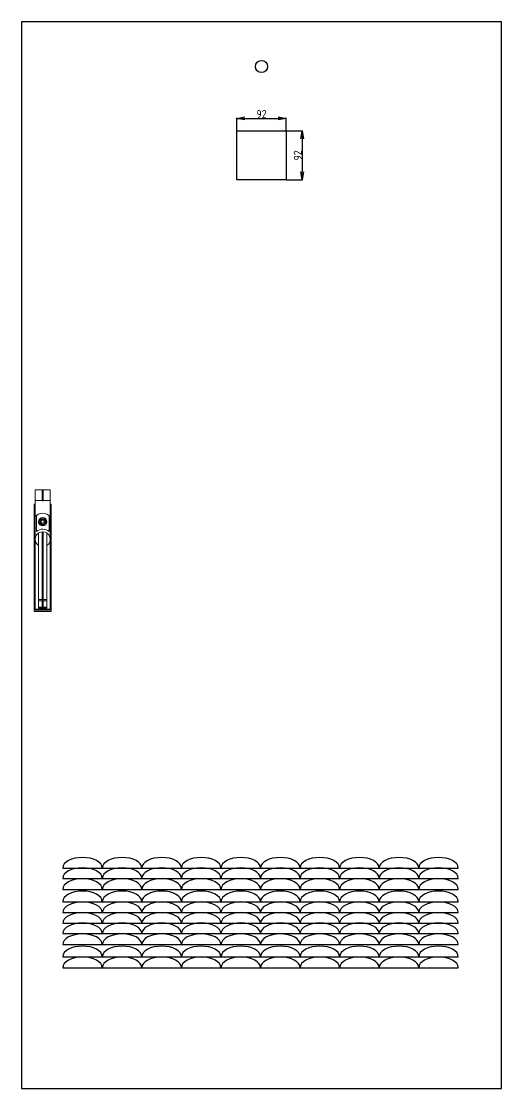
# Model space of a CAD drawing. Header units: millimetres. Extents: x 14879 to 38758, y -20740 to 1136.
# Drawn here: x 33636 to 34536, y -7903 to -5903 of the extents above; entities that cross this region are included whole.
import ezdxf

# ---------------------------------------------------------------- set-up
doc = ezdxf.new("R2010")
doc.units = ezdxf.units.MM
doc.layers.add('轮廓层', color=7, linetype='Continuous', lineweight=30)
doc.styles.add('SUNPOU', font='isocp.shx', dxfattribs={"bigfont": 'extfont.shx'})
doc.dimstyles.new('電気標準', dxfattribs={"dimscale": 0, "dimtxt": 15, "dimasz": 15, "dimexe": 1, "dimexo": 1, "dimgap": 0.5, "dimtad": 1, "dimdec": 1, "dimlfac": -1, "dimrnd": 0.1, "dimzin": 12, "dimdsep": 46, "dimtxsty": 'SUNPOU', "dimblk1": 'OPEN', "dimblk2": 'OPEN', "dimsah": 1, "dimcen": 0.5, "dimclrd": 2, "dimclre": 2, "dimclrt": 7, "dimadec": 0, "dimazin": 0, "dimtfac": 1, "dimtdec": 1, "dimtmove": 0, "dimatfit": 3, "dimldrblk": 'OPEN', "dimfxl": 1, "dimtolj": 1, "dimtzin": 0, "dimarcsym": 0})

# ---------------------------------------------------------------- blocks, each defined once
blk = doc.blocks.new('830')
at = {"color": 1, "lineweight": 5}
for p, q in [((-14, 93), (14, 93)), ((-1, 73), (-1, 93)), ((0, 93), (0, 73)), ((1, 73), (1, 93)), ((-1, 73), (-14, 73)), ((1, 73), (14, 73)), ((-11.9, 44.8), (-11.9, 14.8)), ((12.1, 44.8), (12.1, 14.7)), ((-8, 11.5), (-8, -129)), ((-1, 14), (-1, -127)), ((1, 14), (1, -127)), ((8, 11.5), (8, -129)), ((-8, -113), (-1, -113)), ((-8, -115), (-1, -115)), ((1, -113), (8, -113)), ((1, -115), (8, -115)), ((-14, -131), (14, -131)), ((-8, -127), (8, -127)), ((-8, -129), (8, -129))]:
    blk.add_line(p, q, dxfattribs=at)
for points in [[(-14, 93), (-14, -133), (14, -133), (14, 93)], [(-14, 66), (-16, 66), (-16, -135), (16, -135), (16, 66), (14, 66)]]:
    blk.add_lwpolyline(points, dxfattribs=at)
for radius in [8, 6, 3]:
    blk.add_circle((0, 33), radius, dxfattribs=at)
for centre, radius, start, end in [((0, 73), 1, 180, 0), ((0, 30), 19, 42.5369, 137.4631), ((-6, 33), 2, 280.8069, 79.1931), ((-4.2, 37.2), 2, 235.8069, 34.1931), ((-4.2, 28.8), 2, 325.8069, 124.1931), ((0, 39), 2, 190.8069, 349.1931), ((0, 27), 2, 10.8069, 169.1931), ((4.2, 37.2), 2, 145.8069, 304.1931), ((4.2, 28.8), 2, 55.8069, 214.1931), ((6, 33), 2, 100.8069, 259.1931), ((0, 0), 14, 304.8499, 235.1501), ((0, 0), 19, 50.6182, 128.9523)]:
    blk.add_arc(centre, radius, start, end, dxfattribs=at)
blk = doc.blocks.new('_OPEN')
at = {"color": 0, "linetype": 'ByBlock'}
for p, q in [((-1, 0.17), (0, 0)), ((0, 0), (-1, -0.17)), ((0, 0), (-1, 0))]:
    blk.add_line(p, q, dxfattribs=at)
blk = doc.blocks.new('*D252')
at = {"color": 2, "lineweight": -2, "transparency": 16777216}
for p, q in [((34039.8, -6107.5), (34039.8, -6084.1)), ((34054.8, -6085.1), (34116.8, -6085.1)), ((34131.8, -6107.5), (34131.8, -6084.1))]:
    blk.add_line(p, q, dxfattribs=at)
at = {"layer": 'DEFPOINTS', "color": 0, "transparency": 16777216}
for p in [(34131.8, -6085.1), (34039.8, -6108.5), (34131.8, -6108.5)]:
    blk.add_point(p, dxfattribs=at)
at = {"color": 2, "lineweight": -2, "transparency": 16777216, "xscale": 15, "yscale": 15, "zscale": 15, "rotation": 180}
blk.add_blockref('_OPEN', (34039.8, -6085.1), dxfattribs=at)
at = {"color": 2, "lineweight": -2, "transparency": 16777216, "xscale": 15, "yscale": 15, "zscale": 15}
blk.add_blockref('_OPEN', (34131.8, -6085.1), dxfattribs=at)
at = {"color": 7, "transparency": 16777216, "insert": (34085.8, -6077.1), "char_height": 15, "attachment_point": 5, "style": 'SUNPOU'}
blk.add_mtext('\\A1;92', dxfattribs=at)
blk = doc.blocks.new('*D253')
at = {"color": 2, "lineweight": -2, "transparency": 16777216}
for p, q in [((34132.8, -6108.5), (34162.8, -6108.5)), ((34161.8, -6123.5), (34161.8, -6185.5)), ((34132.8, -6200.5), (34162.8, -6200.5))]:
    blk.add_line(p, q, dxfattribs=at)
at = {"layer": 'DEFPOINTS', "color": 0, "transparency": 16777216}
for p in [(34131.8, -6108.5), (34131.8, -6200.5), (34161.8, -6200.5)]:
    blk.add_point(p, dxfattribs=at)
at = {"color": 2, "lineweight": -2, "transparency": 16777216, "xscale": 15, "yscale": 15, "zscale": 15}
for p, rotation in [((34161.8, -6108.5), 90), ((34161.8, -6200.5), 270)]:
    blk.add_blockref('_OPEN', p, dxfattribs=dict(at, rotation=rotation))
at = {"color": 7, "transparency": 16777216, "insert": (34153.8, -6154.5), "char_height": 15, "attachment_point": 5, "rotation": 90, "style": 'SUNPOU'}
blk.add_mtext('\\A1;92', dxfattribs=at)

msp = doc.modelspace()

# ---------------------------------------------------------------- linework, layer by layer
for p, q in [((33635.71, -5903.36), (34535.9, -5903.36)), ((33635.71, -5903.36), (33635.71, -7903.36)), ((34535.9, -7903.36), (34535.9, -5903.36)), ((34039.8, -6108.51), (34131.8, -6108.51)), ((34039.8, -6200.51), (34039.8, -6108.51)), ((34131.8, -6108.51), (34131.8, -6200.51)), ((34131.8, -6200.51), (34039.8, -6200.51)), ((33713.37, -7490.16), (33787.5, -7490.16)), ((33787.5, -7490.16), (33861.63, -7490.16)), ((33861.63, -7490.16), (33935.76, -7490.16)), ((33935.76, -7490.16), (34009.89, -7490.16)), ((34009.89, -7490.16), (34084.02, -7490.16)), ((34084.02, -7490.16), (34158.15, -7490.16)), ((34158.15, -7490.16), (34232.28, -7490.16)), ((34232.28, -7490.16), (34306.41, -7490.16)), ((34306.41, -7490.16), (34380.54, -7490.16)), ((34380.54, -7490.16), (34454.67, -7490.16)), ((33713.37, -7509.48), (33787.5, -7509.48)), ((33787.5, -7509.48), (33861.63, -7509.48)), ((33861.63, -7509.48), (33935.76, -7509.48)), ((33935.76, -7509.48), (34009.89, -7509.48)), ((34009.89, -7509.48), (34084.02, -7509.48)), ((34084.02, -7509.48), (34158.15, -7509.48)), ((34158.15, -7509.48), (34232.28, -7509.48)), ((34232.28, -7509.48), (34306.41, -7509.48)), ((34306.41, -7509.48), (34380.54, -7509.48)), ((34380.54, -7509.48), (34454.67, -7509.48)), ((33713.37, -7529.96), (33787.5, -7529.96)), ((33787.5, -7529.96), (33861.63, -7529.96)), ((33861.63, -7529.96), (33935.76, -7529.96)), ((33935.76, -7529.96), (34009.89, -7529.96)), ((34009.89, -7529.96), (34084.02, -7529.96)), ((34084.02, -7529.96), (34158.15, -7529.96)), ((34158.15, -7529.96), (34232.28, -7529.96)), ((34232.28, -7529.96), (34306.41, -7529.96)), ((34306.41, -7529.96), (34380.54, -7529.96)), ((34380.54, -7529.96), (34454.67, -7529.96)), ((33713.37, -7553), (33787.5, -7553)), ((33787.5, -7553), (33861.63, -7553)), ((33861.63, -7553), (33935.76, -7553)), ((33935.76, -7553), (34009.89, -7553)), ((34009.89, -7553), (34084.02, -7553)), ((34084.02, -7553), (34158.15, -7553)), ((34158.15, -7553), (34232.28, -7553)), ((34232.28, -7553), (34306.41, -7553)), ((34306.41, -7553), (34380.54, -7553)), ((34380.54, -7553), (34454.67, -7553)), ((33713.37, -7573.48), (33787.5, -7573.48)), ((33787.5, -7573.48), (33861.63, -7573.48)), ((33861.63, -7573.48), (33935.76, -7573.48)), ((33935.76, -7573.48), (34009.89, -7573.48)), ((34009.89, -7573.48), (34084.02, -7573.48)), ((34084.02, -7573.48), (34158.15, -7573.48)), ((34158.15, -7573.48), (34232.28, -7573.48)), ((34232.28, -7573.48), (34306.41, -7573.48)), ((34306.41, -7573.48), (34380.54, -7573.48)), ((34380.54, -7573.48), (34454.67, -7573.48)), ((33713.37, -7593.48), (33787.5, -7593.48)), ((33787.5, -7593.48), (33861.63, -7593.48)), ((33861.63, -7593.48), (33935.76, -7593.48)), ((33935.76, -7593.48), (34009.89, -7593.48)), ((34009.89, -7593.48), (34084.02, -7593.48)), ((34084.02, -7593.48), (34158.15, -7593.48)), ((34158.15, -7593.48), (34232.28, -7593.48)), ((34232.28, -7593.48), (34306.41, -7593.48)), ((34306.41, -7593.48), (34380.54, -7593.48)), ((34380.54, -7593.48), (34454.67, -7593.48)), ((33713.37, -7612.8), (33787.5, -7612.8)), ((33787.5, -7612.8), (33861.63, -7612.8)), ((33861.63, -7612.8), (33935.76, -7612.8)), ((33935.76, -7612.8), (34009.89, -7612.8)), ((34009.89, -7612.8), (34084.02, -7612.8)), ((34084.02, -7612.8), (34158.15, -7612.8)), ((34158.15, -7612.8), (34232.28, -7612.8)), ((34232.28, -7612.8), (34306.41, -7612.8)), ((34306.41, -7612.8), (34380.54, -7612.8)), ((34380.54, -7612.8), (34454.67, -7612.8)), ((33713.37, -7633.28), (33787.5, -7633.28)), ((33787.5, -7633.28), (33861.63, -7633.28)), ((33861.63, -7633.28), (33935.76, -7633.28)), ((33935.76, -7633.28), (34009.89, -7633.28)), ((34009.89, -7633.28), (34084.02, -7633.28)), ((34084.02, -7633.28), (34158.15, -7633.28)), ((34158.15, -7633.28), (34232.28, -7633.28)), ((34232.28, -7633.28), (34306.41, -7633.28)), ((34306.41, -7633.28), (34380.54, -7633.28)), ((34380.54, -7633.28), (34454.67, -7633.28)), ((33713.37, -7656.32), (33787.5, -7656.32)), ((33787.5, -7656.32), (33861.63, -7656.32)), ((33861.63, -7656.32), (33935.76, -7656.32)), ((33935.76, -7656.32), (34009.89, -7656.32)), ((34009.89, -7656.32), (34084.02, -7656.32)), ((34084.02, -7656.32), (34158.15, -7656.32)), ((34158.15, -7656.32), (34232.28, -7656.32)), ((34232.28, -7656.32), (34306.41, -7656.32)), ((34306.41, -7656.32), (34380.54, -7656.32)), ((34380.54, -7656.32), (34454.67, -7656.32)), ((33713.37, -7676.79), (33787.5, -7676.79)), ((33787.5, -7676.79), (33861.63, -7676.79)), ((33861.63, -7676.79), (33935.76, -7676.79)), ((33935.76, -7676.79), (34009.89, -7676.79)), ((34009.89, -7676.79), (34084.02, -7676.79)), ((34084.02, -7676.79), (34158.15, -7676.79)), ((34158.15, -7676.79), (34232.28, -7676.79)), ((34232.28, -7676.79), (34306.41, -7676.79)), ((34306.41, -7676.79), (34380.54, -7676.79)), ((34380.54, -7676.79), (34454.67, -7676.79)), ((33635.71, -7903.36), (34535.9, -7903.36))]:
    msp.add_line(p, q)
msp.add_circle((34085.8, -5987.97), 11.25)
for centre in [(33750.43, -7490.16), (33824.56, -7490.16), (33898.69, -7490.16), (33972.82, -7490.16), (34046.96, -7490.16), (34121.09, -7490.16), (34195.22, -7490.16), (34269.35, -7490.16), (34343.48, -7490.16), (34417.61, -7490.16), (33750.43, -7509.48), (33824.56, -7509.48), (33898.69, -7509.48), (33972.82, -7509.48), (34046.96, -7509.48), (34121.09, -7509.48), (34195.22, -7509.48), (34269.35, -7509.48), (34343.48, -7509.48), (34417.61, -7509.48), (33750.43, -7529.96), (33824.56, -7529.96), (33898.69, -7529.96), (33972.82, -7529.96), (34046.96, -7529.96), (34121.09, -7529.96), (34195.22, -7529.96), (34269.35, -7529.96), (34343.48, -7529.96), (34417.61, -7529.96), (33750.43, -7553), (33824.56, -7553), (33898.69, -7553), (33972.82, -7553), (34046.96, -7553), (34121.09, -7553), (34195.22, -7553), (34269.35, -7553), (34343.48, -7553), (34417.61, -7553), (33750.43, -7573.48), (33824.56, -7573.48), (33898.69, -7573.48), (33972.82, -7573.48), (34046.96, -7573.48), (34121.09, -7573.48), (34195.22, -7573.48), (34269.35, -7573.48), (34343.48, -7573.48), (34417.61, -7573.48), (33750.43, -7593.48), (33824.56, -7593.48), (33898.69, -7593.48), (33972.82, -7593.48), (34046.96, -7593.48), (34121.09, -7593.48), (34195.22, -7593.48), (34269.35, -7593.48), (34343.48, -7593.48), (34417.61, -7593.48), (33750.43, -7612.8), (33824.56, -7612.8), (33898.69, -7612.8), (33972.82, -7612.8), (34046.96, -7612.8), (34121.09, -7612.8), (34195.22, -7612.8), (34269.35, -7612.8), (34343.48, -7612.8), (34417.61, -7612.8), (33750.43, -7633.28), (33824.56, -7633.28), (33898.69, -7633.28), (33972.82, -7633.28), (34046.96, -7633.28), (34121.09, -7633.28), (34195.22, -7633.28), (34269.35, -7633.28), (34343.48, -7633.28), (34417.61, -7633.28), (33750.43, -7656.32), (33824.56, -7656.32), (33898.69, -7656.32), (33972.82, -7656.32), (34046.96, -7656.32), (34121.09, -7656.32), (34195.22, -7656.32), (34269.35, -7656.32), (34343.48, -7656.32), (34417.61, -7656.32), (33750.43, -7676.79), (33824.56, -7676.79), (33898.69, -7676.79), (33972.82, -7676.79), (34046.96, -7676.79), (34121.09, -7676.79), (34195.22, -7676.79), (34269.35, -7676.79), (34343.48, -7676.79), (34417.61, -7676.79)]:
    msp.add_ellipse(centre, major_axis=(-37.07, 0), ratio=0.5395869, start_param=3.1415927, end_param=6.2831853)

# ---------------------------------------------------------------- block references
at = {"layer": '轮廓层'}
msp.add_blockref('830', (33675.77, -6873.99), dxfattribs=at)

# ---------------------------------------------------------------- dimensions: what is measured, and where the dimension line sits
dim = msp.add_linear_dim(base=(34131.8, -6085.1), p1=(34039.8, -6108.51), p2=(34131.8, -6108.51), dimstyle='電気標準', override={"dimscale": 1})
dim.commit()
dim.dimension.update_dxf_attribs({"geometry": '*D252', "text_midpoint": (34085.8, -6077.1)})
dim = msp.add_linear_dim(base=(34161.8, -6200.51), p1=(34131.8, -6108.51), p2=(34131.8, -6200.51), angle=90, dimstyle='電気標準', override={"dimscale": 1})
dim.commit()
dim.dimension.update_dxf_attribs({"geometry": '*D253', "text_midpoint": (34153.8, -6154.51)})

doc.saveas('drawing.dxf')
